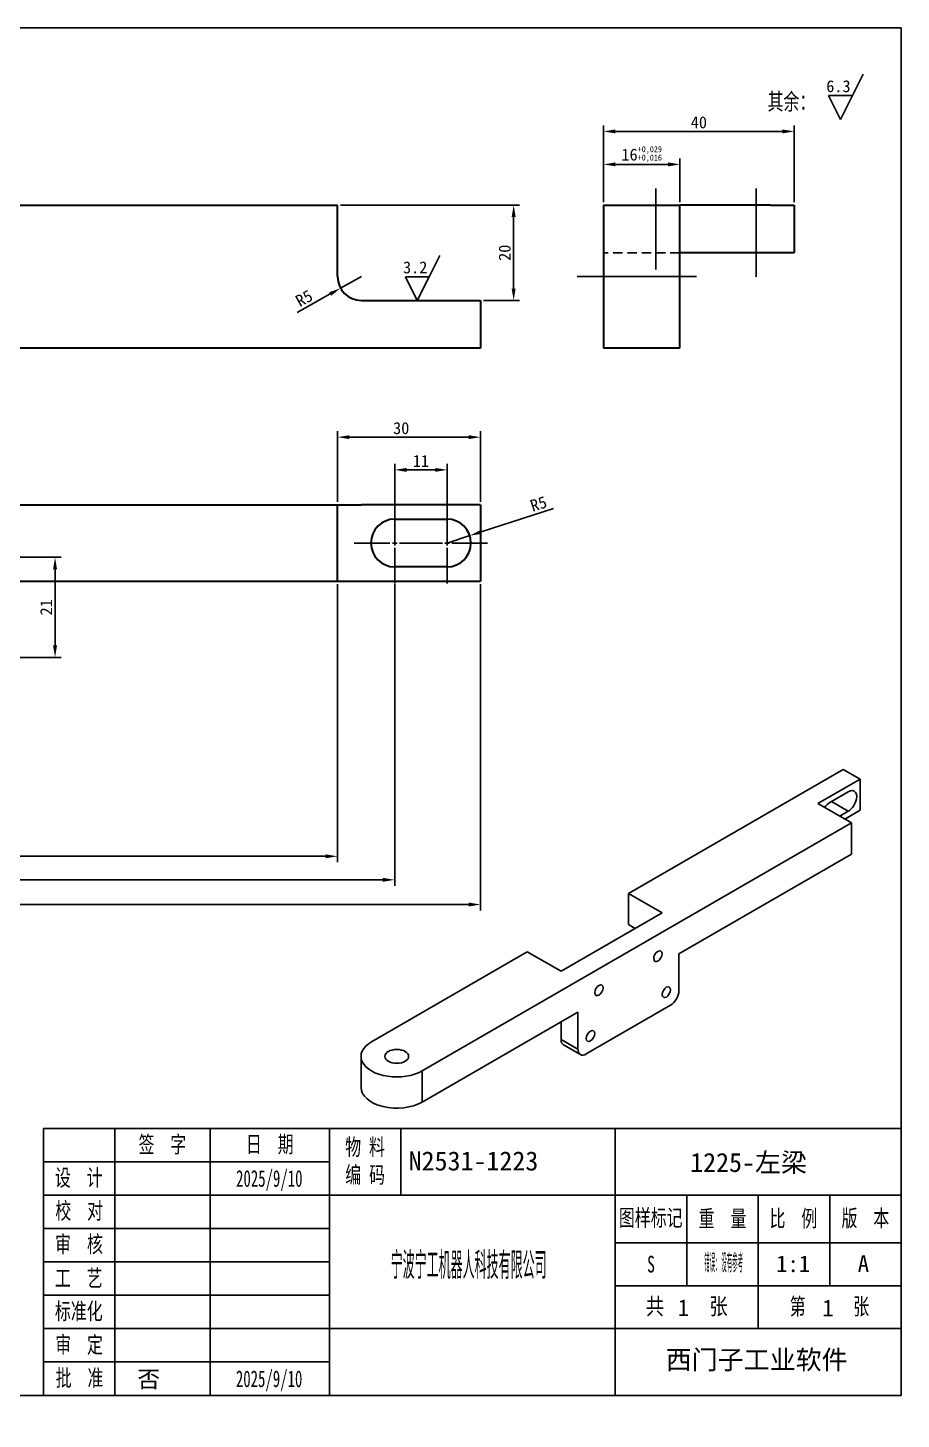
# Model space of a CAD drawing. Header units: millimetres. Extents: x 0 to 415, y 0 to 292.
# Drawn here: x 231.7 to 415, y 0 to 292 of the extents above; entities that cross this region are included whole.
import ezdxf
from ezdxf import colors
from ezdxf.entities.mleader import LeaderData, LeaderLine
from ezdxf.lldxf.tags import DXFTag
from ezdxf.math import Vec2, Vec3

# ---------------------------------------------------------------- set-up
doc = ezdxf.new("R2010")
doc.units = ezdxf.units.MM
doc.linetypes.add('JIS_02_2.0', pattern=[3, 2, -1])
for name, color, linetype in [('1225-左梁', 7, 'Continuous'), ('Default', 7, 'Continuous'), ('图框', 7, 'Continuous'), ('标注', 7, 'Continuous')]:
    doc.layers.add(name, color=color, linetype=linetype)
doc.styles.add('MtXpl_', font='SimSun.ttf')
doc.styles.add('SEACAD_Arial', font='arial.ttf', dxfattribs={"width": 0.8})
tags = doc.linetypes.add('CENTER2', pattern=[28.575, 19.05, -3.175, 3.175, -3.175]).pattern_tags.tags
tags[10:11] = [DXFTag(74, 4), DXFTag(75, 0), DXFTag(340, '0'), DXFTag(46, 0.0), DXFTag(50, 0.0), DXFTag(44, 0.0), DXFTag(45, 0.0)]
tags[8:9] = [DXFTag(74, 4), DXFTag(75, 0), DXFTag(340, '0'), DXFTag(46, 0.0), DXFTag(50, 0.0), DXFTag(44, 0.0), DXFTag(45, 0.0)]
tags[6:7] = [DXFTag(74, 4), DXFTag(75, 0), DXFTag(340, '0'), DXFTag(46, 0.0), DXFTag(50, 0.0), DXFTag(44, 0.0), DXFTag(45, 0.0)]
tags[4:5] = [DXFTag(74, 4), DXFTag(75, 0), DXFTag(340, '0'), DXFTag(46, 0.0), DXFTag(50, 0.0), DXFTag(44, 0.0), DXFTag(45, 0.0)]
doc.dimstyles.new('ISO-25', dxfattribs={"dimtxt": 2.5, "dimasz": 2.5, "dimexe": 1.25, "dimexo": 0.625, "dimtad": 1, "dimtxsty": 'Standard', "dimcen": 2.5, "dimadec": 0, "dimazin": 0, "dimtfac": 1, "dimtmove": 0, "dimatfit": 3, "dimfxl": 1, "dimarcsym": 0})

# ---------------------------------------------------------------- blocks, each defined once
blk = doc.blocks.new('SE1')
at = {"layer": '1225-左梁', "color": 7, "linetype": 'Continuous', "lineweight": 30}
for p, q in [((352.55, 219.53), (368.55, 219.53)), ((352.55, 219.53), (352.55, 189.53)), ((387.55, 219.53), (368.55, 219.53)), ((368.55, 189.53), (368.55, 219.53)), ((387.55, 219.53), (392.55, 219.53)), ((392.55, 219.53), (392.55, 209.53)), ((387.55, 209.53), (368.55, 209.53)), ((392.55, 209.53), (387.55, 209.53)), ((368.55, 189.53), (352.55, 189.53))]:
    blk.add_line(p, q, dxfattribs=at)
blk = doc.blocks.new('SE3')
at = {"layer": '1225-左梁', "color": 7, "linetype": 'Continuous'}
for p, q in [((208.65, 83.83), (163.57, 57.81)), ((212.19, 81.79), (203.35, 76.69)), ((208.65, 83.83), (212.19, 81.79)), ((212.19, 81.79), (212.19, 75.26)), ((205.82, 76.89), (209.71, 79.14)), ((203.35, 76.69), (210.42, 72.61)), ((206.18, 77.1), (209.71, 75.06)), ((209.71, 75.06), (207.95, 74.04)), ((209.01, 73.42), (212.19, 75.26)), ((120.26, 20.56), (210.42, 72.61)), ((210.42, 72.61), (210.42, 66.08)), ((174.18, 45.15), (210.42, 66.08)), ((170.65, 53.73), (163.57, 57.81)), ((163.57, 57.81), (163.57, 51.28)), ((170.65, 53.73), (149.43, 41.48)), ((163.57, 51.28), (164.99, 50.46)), ((142.36, 45.56), (109.66, 26.68)), ((142.36, 45.56), (149.43, 41.48)), ((174.18, 37.4), (174.18, 45.15)), ((120.26, 14.02), (152.97, 32.91)), ((152.97, 25.15), (152.97, 32.91)), ((154.74, 24.13), (172.41, 34.33)), ((149.43, 27.19), (149.43, 30.86)), ((149.43, 27.19), (152.97, 25.15)), ((107.46, 23.62), (107.46, 17.09)), ((149.95, 26.05), (153.49, 24)), ((120.26, 20.56), (120.26, 14.02))]:
    blk.add_line(p, q, dxfattribs=at)
for centre, major_axis, start_param, end_param in [((209.71, 77.1), (-1.25, -2.17), 0.785398, 3.926991), ((205.82, 74.85), (1.25, 2.17), 0.785398, 1.428899), ((172.41, 36.38), (-1.25, -2.17), 0.785398, 2.356194), ((114.96, 23.62), (7.5, 0), 2.356194, 5.497787), ((151.2, 28.21), (1.25, 2.17), 2.356194, 3.141593), ((154.74, 26.17), (1.25, 2.17), 2.356194, 3.926991), ((114.96, 17.09), (7.5, 0), 3.141593, 5.497787)]:
    blk.add_ellipse(centre, major_axis=major_axis, ratio=0.57735, start_param=start_param, end_param=end_param, dxfattribs=at)
for centre, major_axis in [((169.76, 44.64), (-0.62, -1.08)), ((157.39, 37.5), (-0.63, -1.08)), ((171.53, 37.09), (-0.62, -1.08)), ((155.62, 27.9), (-0.62, -1.08)), ((114.96, 23.62), (2.5, 0))]:
    blk.add_ellipse(centre, major_axis=major_axis, ratio=0.57735, dxfattribs=at)
blk = doc.blocks.new('_DOT')
at = {"color": 0}
blk.add_line((0, 0), (-1, 0), dxfattribs=at)
at = {"color": 0, "const_width": 0.333}
blk.add_lwpolyline([(-0.1665, 0, 1), (0.1665, 0, 1)], format="xyb", close=True, dxfattribs=at)
blk = doc.blocks.new('*D33')
at = {"color": 0, "lineweight": -2, "transparency": 16777216}
for p, q in [((352.55, 255.42), (352.55, 264.59)), ((355.05, 263.34), (366.05, 263.34)), ((368.55, 255.42), (368.55, 264.59))]:
    blk.add_line(p, q, dxfattribs=at)
at = {"color": 0, "transparency": 16777216}
for points in [[(355.05, 263.76), (355.05, 262.92), (352.55, 263.34)], [(366.05, 263.76), (366.05, 262.92), (368.55, 263.34)]]:
    blk.add_solid(points, dxfattribs=at)
at = {"layer": 'Defpoints', "color": 0, "transparency": 16777216}
for p in [(368.55, 263.34), (352.55, 254.79), (368.55, 254.79)]:
    blk.add_point(p, dxfattribs=at)
at = {"color": 0, "transparency": 16777216, "insert": (360.55, 265.63), "char_height": 2.5, "attachment_point": 5}
blk.add_mtext('16{\\H1.25;\\S+0,029^ +0,016;}', dxfattribs=at)
blk = doc.blocks.new('*D34')
at = {"color": 0, "lineweight": -2, "transparency": 16777216}
for p, q in [((352.55, 255.42), (352.55, 271.51)), ((355.05, 270.26), (390.05, 270.26)), ((392.55, 255.42), (392.55, 271.51))]:
    blk.add_line(p, q, dxfattribs=at)
at = {"color": 0, "transparency": 16777216}
for points in [[(355.05, 270.68), (355.05, 269.84), (352.55, 270.26)], [(390.05, 270.68), (390.05, 269.84), (392.55, 270.26)]]:
    blk.add_solid(points, dxfattribs=at)
at = {"layer": 'Defpoints', "color": 0, "transparency": 16777216}
for p in [(392.55, 270.26), (352.55, 254.79), (392.55, 254.79)]:
    blk.add_point(p, dxfattribs=at)
at = {"color": 0, "transparency": 16777216, "insert": (372.55, 272.14), "char_height": 2.5, "attachment_point": 5}
blk.add_mtext('40', dxfattribs=at)
blk = doc.blocks.new('*D35')
at = {"color": 0, "lineweight": -2, "transparency": 16777216}
for p, q in [((189.85, 180.88), (238.69, 180.88)), ((237.44, 162.38), (237.44, 178.38)), ((195.85, 159.88), (238.69, 159.88))]:
    blk.add_line(p, q, dxfattribs=at)
at = {"color": 0, "transparency": 16777216}
for points in [[(237.02, 178.38), (237.86, 178.38), (237.44, 180.88)], [(237.02, 162.38), (237.86, 162.38), (237.44, 159.88)]]:
    blk.add_solid(points, dxfattribs=at)
at = {"layer": 'Defpoints', "color": 0, "transparency": 16777216}
for p in [(189.22, 180.88), (237.44, 180.88), (195.22, 159.88)]:
    blk.add_point(p, dxfattribs=at)
at = {"color": 0, "transparency": 16777216, "insert": (235.57, 170.38), "char_height": 2.5, "attachment_point": 5, "rotation": 90}
blk.add_mtext('21', dxfattribs=at)
blk = doc.blocks.new('*D40')
at = {"color": 0, "lineweight": -2, "transparency": 16777216}
for p, q in [((31.72, 175.25), (31.72, 106.76)), ((326.72, 175.25), (326.72, 106.76)), ((34.22, 108.01), (324.22, 108.01))]:
    blk.add_line(p, q, dxfattribs=at)
at = {"color": 0, "transparency": 16777216}
for points in [[(34.22, 108.43), (34.22, 107.59), (31.72, 108.01)], [(324.22, 108.43), (324.22, 107.59), (326.72, 108.01)]]:
    blk.add_solid(points, dxfattribs=at)
at = {"layer": 'Defpoints', "color": 0, "transparency": 16777216}
for p in [(31.72, 175.88), (326.72, 175.88), (326.72, 108.01)]:
    blk.add_point(p, dxfattribs=at)
at = {"color": 0, "transparency": 16777216, "insert": (179.22, 109.89), "char_height": 2.5, "attachment_point": 5}
blk.add_mtext('295', dxfattribs=at)
blk = doc.blocks.new('*D42')
at = {"color": 0, "lineweight": -2, "transparency": 16777216}
for p, q in [((342.06, 191.15), (326.86, 186.2)), ((319.72, 183.88), (324.48, 185.43))]:
    blk.add_line(p, q, dxfattribs=at)
at = {"color": 0, "transparency": 16777216}
blk.add_solid([(326.73, 186.6), (326.99, 185.8), (324.48, 185.43)], dxfattribs=at)
at = {"layer": 'Defpoints', "color": 0, "transparency": 16777216}
for p in [(324.48, 185.43), (319.72, 183.88)]:
    blk.add_point(p, dxfattribs=at)
at = {"color": 0, "transparency": 16777216, "insert": (338.91, 192.09), "char_height": 2.5, "attachment_point": 5, "rotation": 18.0207}
blk.add_mtext('R5', dxfattribs=at)
blk = doc.blocks.new('*D43')
at = {"color": 0, "lineweight": -2, "transparency": 16777216}
for p, q in [((308.72, 184.5), (308.72, 200.48)), ((317.22, 199.23), (311.22, 199.23)), ((319.72, 184.5), (319.72, 200.48))]:
    blk.add_line(p, q, dxfattribs=at)
at = {"color": 0, "transparency": 16777216}
for points in [[(311.22, 199.64), (311.22, 198.81), (308.72, 199.23)], [(317.22, 199.64), (317.22, 198.81), (319.72, 199.23)]]:
    blk.add_solid(points, dxfattribs=at)
at = {"layer": 'Defpoints', "color": 0, "transparency": 16777216}
for p in [(308.72, 199.23), (308.72, 183.88), (319.72, 183.88)]:
    blk.add_point(p, dxfattribs=at)
at = {"color": 0, "transparency": 16777216, "insert": (314.22, 201.1), "char_height": 2.5, "attachment_point": 5}
blk.add_mtext('11', dxfattribs=at)
blk = doc.blocks.new('*D44')
at = {"color": 0, "lineweight": -2, "transparency": 16777216}
for p, q in [((297.35, 254.79), (334.93, 254.79)), ((333.68, 252.29), (333.68, 237.29)), ((327.35, 234.79), (334.93, 234.79))]:
    blk.add_line(p, q, dxfattribs=at)
at = {"color": 0, "transparency": 16777216}
for points in [[(333.26, 252.29), (334.1, 252.29), (333.68, 254.79)], [(333.26, 237.29), (334.1, 237.29), (333.68, 234.79)]]:
    blk.add_solid(points, dxfattribs=at)
at = {"layer": 'Defpoints', "color": 0, "transparency": 16777216}
for p in [(296.72, 254.79), (326.72, 234.79), (333.68, 234.79)]:
    blk.add_point(p, dxfattribs=at)
at = {"color": 0, "transparency": 16777216, "insert": (331.81, 244.79), "char_height": 2.5, "attachment_point": 5, "rotation": 90}
blk.add_mtext('20', dxfattribs=at)
blk = doc.blocks.new('*D46')
at = {"color": 0, "lineweight": -2, "transparency": 16777216}
for p, q in [((296.72, 192.5), (296.72, 207.34)), ((326.72, 192.5), (326.72, 207.34)), ((299.22, 206.09), (324.22, 206.09))]:
    blk.add_line(p, q, dxfattribs=at)
at = {"color": 0, "transparency": 16777216}
for points in [[(299.22, 206.51), (299.22, 205.68), (296.72, 206.09)], [(324.22, 206.51), (324.22, 205.68), (326.72, 206.09)]]:
    blk.add_solid(points, dxfattribs=at)
at = {"layer": 'Defpoints', "color": 0, "transparency": 16777216}
for p in [(326.72, 206.09), (296.72, 191.88), (326.72, 191.88)]:
    blk.add_point(p, dxfattribs=at)
at = {"color": 0, "lineweight": 20, "transparency": 16777216, "insert": (310.08, 207.97), "char_height": 2.5, "attachment_point": 5}
blk.add_mtext('30', dxfattribs=at)
blk = doc.blocks.new('*U47')
at = {"color": 0, "linetype": 'CENTER2', "transparency": 16777216}
for p, q in [((0, 1), (0, 8.5)), ((-8.5, 0), (-1, 0)), ((1, 0), (8.5, 0)), ((0, -8.5), (0, -1))]:
    blk.add_line(p, q, dxfattribs=at)
at = {"color": 0, "linetype": 'Continuous', "transparency": 16777216}
for p, q in [((-0.5, 0), (0.5, 0)), ((0, -0.5), (0, 0.5))]:
    blk.add_line(p, q, dxfattribs=at)
blk = doc.blocks.new('*U48')
at = {"color": 0, "linetype": 'CENTER2', "transparency": 16777216}
for p, q in [((0, 1), (0, 8.5)), ((-8.5, 0), (-1, 0)), ((1, 0), (8.5, 0)), ((0, -8.5), (0, -1))]:
    blk.add_line(p, q, dxfattribs=at)
at = {"color": 0, "linetype": 'Continuous', "transparency": 16777216}
for p, q in [((-0.5, 0), (0.5, 0)), ((0, -0.5), (0, 0.5))]:
    blk.add_line(p, q, dxfattribs=at)
blk = doc.blocks.new('*D54')
at = {"color": 0, "lineweight": -2, "transparency": 16777216}
for p, q in [((296.72, 175.25), (296.72, 116.88)), ((46.72, 171.14), (46.72, 116.88)), ((49.22, 118.13), (294.22, 118.13))]:
    blk.add_line(p, q, dxfattribs=at)
at = {"color": 0, "transparency": 16777216}
for points in [[(49.22, 118.54), (49.22, 117.71), (46.72, 118.13)], [(294.22, 118.54), (294.22, 117.71), (296.72, 118.13)]]:
    blk.add_solid(points, dxfattribs=at)
at = {"layer": 'Defpoints', "color": 0, "transparency": 16777216}
for p in [(296.72, 175.88), (46.72, 171.76), (296.72, 118.13)]:
    blk.add_point(p, dxfattribs=at)
at = {"color": 0, "transparency": 16777216, "insert": (171.72, 120), "char_height": 2.5, "attachment_point": 5}
blk.add_mtext('250', dxfattribs=at)
blk = doc.blocks.new('*D55')
at = {"color": 0, "lineweight": -2, "transparency": 16777216}
for p, q in [((308.72, 175.25), (308.72, 111.94)), ((46.72, 171.14), (46.72, 111.94)), ((49.22, 113.19), (306.22, 113.19))]:
    blk.add_line(p, q, dxfattribs=at)
at = {"color": 0, "transparency": 16777216}
for points in [[(49.22, 113.61), (49.22, 112.78), (46.72, 113.19)], [(306.22, 113.61), (306.22, 112.78), (308.72, 113.19)]]:
    blk.add_solid(points, dxfattribs=at)
at = {"layer": 'Defpoints', "color": 0, "transparency": 16777216}
for p in [(308.72, 175.88), (46.72, 171.76), (308.72, 113.19)]:
    blk.add_point(p, dxfattribs=at)
at = {"color": 0, "transparency": 16777216, "insert": (177.72, 115.07), "char_height": 2.5, "attachment_point": 5}
blk.add_mtext('262', dxfattribs=at)
blk = doc.blocks.new('*D57')
at = {"color": 0, "lineweight": -2, "transparency": 16777216}
for p, q in [((301.72, 239.79), (297.36, 237.36)), ((288.26, 232.29), (295.17, 236.14))]:
    blk.add_line(p, q, dxfattribs=at)
at = {"color": 0, "transparency": 16777216}
blk.add_solid([(294.97, 236.5), (295.38, 235.78), (297.36, 237.36)], dxfattribs=at)
at = {"layer": 'Defpoints', "color": 0, "transparency": 16777216}
for p in [(301.72, 239.79), (297.36, 237.36)]:
    blk.add_point(p, dxfattribs=at)
at = {"color": 0, "transparency": 16777216, "insert": (289.71, 235.24), "char_height": 2.5, "attachment_point": 5, "rotation": 29.1227}
blk.add_mtext('R5', dxfattribs=at)

msp = doc.modelspace()

# ---------------------------------------------------------------- linework, layer by layer
at = {"lineweight": 30}
for p, q in [((296.724, 239.791), (296.724, 254.791)), ((301.724, 234.791), (301.724, 234.791)), ((296.724, 175.88), (296.724, 191.88))]:
    msp.add_line(p, q, dxfattribs=at)
at = {"linetype": 'JIS_02_2.0'}
msp.add_line((368.546, 244.791), (352.546, 244.791), dxfattribs=at)
msp.add_line((301.724, 175.88), (296.724, 175.88))
at = {"lineweight": 30}
msp.add_arc((301.724, 239.791), 5, 180, 270, dxfattribs=at)
at = {"layer": '1225-左梁', "lineweight": 30}
for p, q in [((199.224, 254.791), (296.724, 254.791)), ((301.724, 234.791), (326.724, 234.791)), ((326.724, 234.791), (326.724, 224.791)), ((326.724, 224.791), (204.224, 224.791))]:
    msp.add_line(p, q, dxfattribs=at)
at = {"layer": '1225-左梁', "color": 7, "linetype": 'Continuous', "lineweight": 30}
for p, q in [((46.724, 191.88), (301.724, 191.88)), ((326.724, 191.88), (301.724, 191.88)), ((326.724, 191.88), (326.724, 175.88)), ((308.724, 188.88), (319.724, 188.88)), ((319.724, 178.88), (308.724, 178.88)), ((209.224, 175.88), (301.724, 175.88)), ((301.724, 175.88), (326.724, 175.88))]:
    msp.add_line(p, q, dxfattribs=at)
for centre, start, end in [((308.724, 183.88), 90, 270), ((319.724, 183.88), 270, 90)]:
    msp.add_arc(centre, 5, start, end, dxfattribs=at)
at = {"layer": 'Default', "color": 1, "linetype": 'CENTER2'}
for p, q in [((363.546, 258.291), (363.546, 241.291)), ((384.546, 258.291), (384.546, 239.768)), ((347.012, 239.791), (372.046, 239.791))]:
    msp.add_line(p, q, dxfattribs=at)
at = {"layer": 'Default', "color": 7, "linetype": 'Continuous'}
for p, q in [((384.546, 254.791), (363.546, 254.791)), ((392.546, 254.791), (384.546, 254.791)), ((250, 61), (250, 5)), ((270, 61), (270, 5)), ((310, 61), (310, 47)), ((235, 54), (295, 54)), ((235, 47), (415, 47)), ((385, 47.003), (385, 19)), ((235, 40), (295, 40)), ((355, 28.003), (415, 28.003))]:
    msp.add_line(p, q, dxfattribs=at)
at = {"layer": '图框', "color": 7, "linetype": 'Continuous'}
for p, q in [((25, 292), (415, 292)), ((415, 292), (415, 5)), ((415, 61), (235, 61)), ((235, 5), (235, 61)), ((295, 5), (295, 61)), ((355, 61), (355, 5)), ((235, 5), (235, 54)), ((355, 47), (415, 47)), ((370, 47.003), (370, 28.003)), ((400, 47.003), (400, 28.003)), ((355, 37), (415, 37)), ((235, 33), (295, 33)), ((235, 26), (295, 26)), ((235, 19), (415, 19)), ((235, 12), (295, 12)), ((415, 5), (25, 5))]:
    msp.add_line(p, q, dxfattribs=at)
at = {"layer": '标注', "color": 4}
for p, q in [((404.778, 277.786), (407.014, 282.258)), ((399.778, 277.786), (404.778, 277.786)), ((402.278, 272.786), (399.778, 277.786)), ((402.278, 272.786), (404.778, 277.786)), ((315.954, 239.76), (318.19, 244.232)), ((310.954, 239.76), (315.954, 239.76)), ((313.454, 234.76), (310.954, 239.76)), ((313.454, 234.76), (315.954, 239.76))]:
    msp.add_line(p, q, dxfattribs=at)

# ---------------------------------------------------------------- block references
at = {"color": 1, "linetype": 'CENTER2'}
for name, p in [('*U47', (308.724, 183.88)), ('*U48', (319.724, 183.88))]:
    msp.add_blockref(name, p, dxfattribs=at)
at = {"layer": 'Default', "lineweight": 30}
msp.add_blockref('SE1', (0, 35.263), dxfattribs=at)
at = {"layer": 'Default'}
msp.add_blockref('SE3', (194.186, 52.525), dxfattribs=at)

# ---------------------------------------------------------------- texts
at = {"layer": 'Default', "color": 4, "linetype": 'JIS_02_2.0', "style": 'MtXpl_', "width": 0.7}
msp.add_text('其余：', height=3.5, dxfattribs=at).set_placement((386.955, 274.784))
at = {"layer": '图框', "char_height": 3.5, "attachment_point": 5, "style": 'SEACAD_Arial'}
for s, insert, width in [('{\\f宋体|b0||i0||c0|p34;\\C7;\\H3.5;\\W0.7;签  字}', (259.965, 57.483), 19.96692), ('{\\f宋体|b0||i0||c0|p34;\\C7;\\H3.5;\\W0.7;日  期}', (282.498, 57.505), 25.04697), ('{\\f宋体|b0||i0||c0|p34;\\C7;\\H3.5;\\W0.7;物 料\\P}{\\f宋体|b0||i0||c0|p34;\\C7;\\H3.5;\\W0.7;编 码\\P}', (302.501, 54.027), 14.97053), ('{\\f宋体|b0||i0||c0|p34;\\C7;\\H3.5;\\W0.7;设  计}', (242.404, 50.493), 14.85119), ('{\\f宋体|b0||i0||c0|p34;\\C7;\\H3.5;\\W0.7;校  对}', (242.505, 43.562), 14.89547), ('{\\f宋体|b0||i0||c0|p34;\\C7;\\H3.5;\\W0.7;图样标记}', (362.443, 42.088), 14.83009), ('{\\f宋体|b0||i0||c0|p34;\\C7;\\H3.5;\\W0.7;重  量}', (377.504, 41.971), 14.90958), ('{\\f宋体|b0||i0||c0|p34;\\C7;\\H3.5;\\W0.7;比  例}', (392.387, 41.943), 14.95366), ('{\\f宋体|b0||i0||c0|p34;\\C7;\\H3.5;\\W0.7;版  本}', (407.496, 41.999), 15.0267), ('{\\f宋体|b0||i0||c0|p34;\\C7;\\H3.5;\\W0.7;审  核}', (242.466, 36.557), 14.97417), ('{\\f宋体|b0||i0||c0|p34;\\C7;\\H3.5;\\W0.7;S}', (362.499, 32.501), 14.99928), ('{\\f宋体|b0||i0||c0|p34;\\C7;\\H3.5;\\W0.7;工  艺}', (242.404, 29.474), 14.85119), ('{\\f宋体|b0||i0||c0|p34;\\C7;\\H3.5;\\W0.7;标准化}', (242.422, 22.476), 14.8165), ('{\\f宋体|b0||i0||c0|p34;\\C7;\\H3.5;\\W0.8;共     张}', (369.995, 23.503), 29.99971), ('{\\f宋体|b0||i0||c0|p34;\\C7;\\H3.5;\\W0.7;第      张}', (399.952, 23.47), 29.90382), ('{\\f宋体|b0||i0||c0|p34;\\C7;\\H3.5;\\W0.7;审  定}', (242.483, 15.442), 14.93948), ('{\\f宋体|b0||i0||c0|p34;\\C7;\\H3.5;\\W0.7;批  准}', (242.58, 8.472), 14.9364)]:
    msp.add_mtext(s, dxfattribs=dict(at, insert=insert, width=width))
at = {"layer": '图框', "insert": (384.684, 12.256), "char_height": 4, "width": 65.80738, "attachment_point": 5}
msp.add_mtext('{\\f宋体|b1||i0||c0|p34;\\C7;\\H4.;\\W1.;西门子工业软件}', dxfattribs=at)
at = {"layer": '标注', "color": 4}
for s, p in [('6.3', (399.281, 278.497)), ('3.2', (310.456, 240.471))]:
    msp.add_text(s, height=2.5, dxfattribs=at).set_placement(p)

# ---------------------------------------------------------------- dimensions: what is measured, and where the dimension line sits
at = {"color": 4}
for base, p1, p2, picture, middle in [((392.546, 270.261), (352.546, 254.791), (392.546, 254.791), '*D34', (372.546, 270.261)), ((326.724, 108.012), (31.724, 175.88), (326.724, 175.88), '*D40', (179.224, 108.012)), ((296.724, 118.126), (46.724, 171.762), (296.724, 175.88), '*D54', (171.724, 118.126)), ((308.724, 113.195), (46.724, 171.762), (308.724, 175.88), '*D55', (177.724, 113.195))]:
    dim = msp.add_linear_dim(base=base, p1=p1, p2=p2, dimstyle='ISO-25', dxfattribs=at)
    dim.commit()
    dim.dimension.update_dxf_attribs({"geometry": picture, "text_midpoint": middle, "dimtype": 160})
dim = msp.add_linear_dim(base=(368.546, 263.341), p1=(352.546, 254.791), p2=(368.546, 254.791), dimstyle='ISO-25', override={"dimgap": 0.625, "dimtol": 1, "dimlim": 0, "dimtp": 0.029, "dimtm": -0.016, "dimtfac": 0.5, "dimtdec": 3}, dxfattribs=at)
dim.commit()
dim.dimension.update_dxf_attribs({"geometry": '*D33', "text_midpoint": (360.546, 265.633)})
dim = msp.add_linear_dim(base=(333.681, 234.791), p1=(296.724, 254.791), p2=(326.724, 234.791), angle=90, dimstyle='ISO-25', dxfattribs=at)
dim.commit()
dim.dimension.update_dxf_attribs({"geometry": '*D44', "text_midpoint": (331.806, 244.791)})
dim = msp.add_radius_dim(center=(301.724, 239.791), mpoint=(297.356, 237.357), dimstyle='ISO-25', dxfattribs=at)
dim.commit()
dim.dimension.update_dxf_attribs({"geometry": '*D57', "text_midpoint": (289.71, 235.244)})
at = {"color": 4, "lineweight": 20}
dim = msp.add_linear_dim(base=(326.724, 206.092), p1=(296.724, 191.88), p2=(326.724, 191.88), dimstyle='ISO-25', dxfattribs=at)
dim.commit()
dim.dimension.update_dxf_attribs({"geometry": '*D46', "text_midpoint": (310.081, 206.092), "dimtype": 160})
at = {"color": 4}
dim = msp.add_linear_dim(base=(308.724, 199.225), p1=(319.724, 183.88), p2=(308.724, 183.88), dimstyle='ISO-25', dxfattribs=at)
dim.commit()
dim.dimension.update_dxf_attribs({"geometry": '*D43', "text_midpoint": (314.224, 201.1)})
dim = msp.add_radius_dim(center=(319.724, 183.88), mpoint=(324.479, 185.427), dimstyle='ISO-25', dxfattribs=at)
dim.commit()
dim.dimension.update_dxf_attribs({"geometry": '*D42', "text_midpoint": (339.486, 190.309), "dimtype": 164})
dim = msp.add_linear_dim(base=(237.441, 180.88), p1=(195.224, 159.88), p2=(189.224, 180.88), angle=90, dimstyle='ISO-25', override={"dimgap": 0.625, "dimtol": 0, "dimlim": 0, "dimtp": 0.05, "dimtm": 0.05}, dxfattribs=at)
dim.commit()
dim.dimension.update_dxf_attribs({"geometry": '*D35', "text_midpoint": (235.566, 170.38)})

# ---------------------------------------------------------------- leaders
at = {"layer": '图框', "color": 7, "linetype": 'Continuous'}
ml = msp.add_multileader_mtext('Standard', dxfattribs=at)
ml.set_content('{\\pxsm0.9;\\f宋体|b0||i0||c0|p34;\\W1.;1225-左梁\\P}', color=7)
ml.set_leader_properties()
ml.set_arrow_properties(name='DOT')
ml.build(insert=Vec2(0, 0))
ml.multileader.update_dxf_attribs({"leader_type": 0, "dogleg_length": 0})
ctx = ml.context
ctx.base_point, ctx.landing_gap_size = Vec3(368.561, 53.587), 1.4
ctx.text_align_type = 1
notes = []
notes.append((ctx, [(0, (0, 0, 0), (0, 0), (1, 0), 1, [])]))
ctx.mtext.insert, ctx.mtext.alignment = Vec3(382.973, 55.877), 2
ml = msp.add_multileader_mtext('Standard', dxfattribs=at)
ml.set_content('{\\pxsm0.9;\\f宋体|b0||i0||c0|p34;\\W1.;N2531-1223\\P}', color=7)
ml.set_leader_properties()
ml.set_arrow_properties(name='DOT')
ml.build(insert=Vec2(0, 0))
ml.multileader.update_dxf_attribs({"leader_type": 0, "dogleg_length": 0})
ctx = ml.context
ctx.base_point, ctx.landing_gap_size = Vec3(309.147, 54.198), 1.4
ctx.text_align_type = 1
notes.append((ctx, [(0, (0, 0, 0), (0, 0), (1, 0), 1, [])]))
ctx.mtext.insert, ctx.mtext.alignment = Vec3(325.247, 56.198), 2
ml = msp.add_multileader_mtext('Standard', dxfattribs=at)
ml.set_content('{\\pxsm0.9;\\f宋体|b0||i0||c0|p34;\\W0.6507936508;2025/9/10\\P}', color=7)
ml.set_leader_properties()
ml.set_arrow_properties(name='DOT')
ml.build(insert=Vec2(0, 0))
ml.multileader.update_dxf_attribs({"leader_type": 0, "dogleg_length": 0, "arrow_head_size": 3.5})
ctx = ml.context
ctx.base_point, ctx.char_height, ctx.arrow_head_size, ctx.landing_gap_size = Vec3(273.234, 50.329), 3.5, 3.5, 1.225
ctx.text_align_type = 1
notes.append((ctx, [(0, (0, 0, 0), (0, 0), (1, 0), 1, [])]))
ctx.mtext.insert, ctx.mtext.alignment = Vec3(282.397, 52.264), 2
ml = msp.add_multileader_mtext('Standard', dxfattribs=at)
ml.set_content('{\\pxsm0.9;\\f宋体|b0||i0||c0|p34;\\W0.369086814;宁波宁工机器人科技有限公司\\P}', color=7)
ml.set_leader_properties()
ml.set_arrow_properties(name='DOT')
ml.build(insert=Vec2(0, 0))
ml.multileader.update_dxf_attribs({"leader_type": 0, "dogleg_length": 0, "arrow_head_size": 5})
ctx = ml.context
ctx.base_point, ctx.char_height, ctx.arrow_head_size, ctx.landing_gap_size = Vec3(305.378, 32.091), 5, 5, 1.75
ctx.text_align_type = 1
notes.append((ctx, [(0, (0, 0, 0), (0, 0), (1, 0), 1, [])]))
ctx.mtext.insert, ctx.mtext.alignment = Vec3(324.232, 34.968), 2
ml = msp.add_multileader_mtext('Standard', dxfattribs=at)
ml.set_content('{\\pxsm0.9;\\f宋体|b0||i0||c0|p34;\\W0.231395911; 错误: 没有参考\\P}', color=7)
ml.set_leader_properties()
ml.set_arrow_properties(name='DOT')
ml.build(insert=Vec2(0, 0))
ml.multileader.update_dxf_attribs({"leader_type": 0, "dogleg_length": 0, "arrow_head_size": 3.5})
ctx = ml.context
ctx.base_point, ctx.char_height, ctx.arrow_head_size, ctx.landing_gap_size = Vec3(371.095, 32.672), 3.5, 3.5, 1.225
ctx.text_align_type = 1
notes.append((ctx, [(0, (0, 0, 0), (0, 0), (1, 0), 1, [])]))
ctx.mtext.insert, ctx.mtext.alignment = Vec3(377.416, 34.676), 2
ml = msp.add_multileader_mtext('Standard', dxfattribs=at)
ml.set_content('{\\pxsm0.9;\\f宋体|b0||i0||c0|p34;\\W1.;A\\P}', color=7)
ml.set_leader_properties()
ml.set_arrow_properties(name='DOT')
ml.build(insert=Vec2(0, 0))
ml.multileader.update_dxf_attribs({"leader_type": 0, "dogleg_length": 0, "arrow_head_size": 3.5})
ctx = ml.context
ctx.base_point, ctx.char_height, ctx.arrow_head_size, ctx.landing_gap_size = Vec3(403.89, 32.668), 3.5, 3.5, 1.225
ctx.text_align_type = 1
notes.append((ctx, [(0, (0, 0, 0), (0, 0), (1, 0), 1, [])]))
ctx.mtext.insert, ctx.mtext.alignment = Vec3(407.073, 34.418), 2
ml = msp.add_multileader_mtext('Standard', dxfattribs=at)
ml.set_content('{\\pxsm0.9;\\f宋体|b0||i0||c0|p34;\\W1.;1:1\\P}', color=7)
ml.set_leader_properties()
ml.set_arrow_properties(name='DOT')
ml.build(insert=Vec2(0, 0))
ml.multileader.update_dxf_attribs({"leader_type": 0, "dogleg_length": 0, "arrow_head_size": 3.5})
ctx = ml.context
ctx.base_point, ctx.char_height, ctx.arrow_head_size, ctx.landing_gap_size = Vec3(387.117, 32.614), 3.5, 3.5, 1.225
ctx.text_align_type = 1
notes.append((ctx, [(0, (0, 0, 0), (0, 0), (1, 0), 1, [])]))
ctx.mtext.insert, ctx.mtext.alignment = Vec3(392.332, 34.364), 2
ml = msp.add_multileader_mtext('Standard', dxfattribs=at)
ml.set_content('{\\pxsm0.9;\\f宋体|b0||i0||c0|p34;\\W1.;1\\P}', color=7)
ml.set_leader_properties()
ml.set_arrow_properties(name='DOT')
ml.build(insert=Vec2(0, 0))
ml.multileader.update_dxf_attribs({"leader_type": 0, "dogleg_length": 0, "arrow_head_size": 3.5})
ctx = ml.context
ctx.base_point, ctx.char_height, ctx.arrow_head_size, ctx.landing_gap_size = Vec3(367.073, 23.399), 3.5, 3.5, 1.225
ctx.text_align_type = 2
notes.append((ctx, [(0, (0, 0, 0), (0, 0), (1, 0), 1, [])]))
ctx.mtext.insert, ctx.mtext.alignment = Vec3(370.497, 25.149), 3
ml = msp.add_multileader_mtext('Standard', dxfattribs=at)
ml.set_content('{\\pxsm0.9;\\f宋体|b0||i0||c0|p34;\\W1.;1\\P}', color=7)
ml.set_leader_properties()
ml.set_arrow_properties(name='DOT')
ml.build(insert=Vec2(0, 0))
ml.multileader.update_dxf_attribs({"leader_type": 0, "dogleg_length": 0, "arrow_head_size": 3.5})
ctx = ml.context
ctx.base_point, ctx.char_height, ctx.arrow_head_size, ctx.landing_gap_size = Vec3(396.925, 23.326), 3.5, 3.5, 1.225
ctx.text_align_type = 1
notes.append((ctx, [(0, (0, 0, 0), (0, 0), (1, 0), 1, [])]))
ctx.mtext.insert, ctx.mtext.alignment = Vec3(399.637, 25.076), 2
ml = msp.add_multileader_mtext('Standard', dxfattribs=at)
ml.set_content('{\\pxsm0.9;\\f宋体|b0||i0||c0|p34;\\W0.6507936508;2025/9/10\\P}', color=7)
ml.set_leader_properties()
ml.set_arrow_properties(name='DOT')
ml.build(insert=Vec2(0, 0))
ml.multileader.update_dxf_attribs({"leader_type": 0, "dogleg_length": 0, "arrow_head_size": 3.5})
ctx = ml.context
ctx.base_point, ctx.char_height, ctx.arrow_head_size, ctx.landing_gap_size = Vec3(273.199, 8.289), 3.5, 3.5, 1.225
ctx.text_align_type = 1
notes.append((ctx, [(0, (0, 0, 0), (0, 0), (1, 0), 1, [])]))
ctx.mtext.insert, ctx.mtext.alignment = Vec3(282.361, 10.225), 2
ml = msp.add_multileader_mtext('Standard', dxfattribs=at)
ml.set_content('{\\pxsm0.9;\\f宋体|b0||i0||c0|p34;\\W1.;否\\P}', color=7)
ml.set_leader_properties()
ml.set_arrow_properties(name='DOT')
ml.build(insert=Vec2(0, 0))
ml.multileader.update_dxf_attribs({"leader_type": 0, "dogleg_length": 0, "arrow_head_size": 3.5})
ctx = ml.context
ctx.base_point, ctx.char_height, ctx.arrow_head_size, ctx.landing_gap_size = Vec3(252.954, 8.153), 3.5, 3.5, 1.225
ctx.text_align_type = 1
notes.append((ctx, [(0, (0, 0, 0), (0, 0), (1, 0), 1, [])]))
ctx.mtext.insert, ctx.mtext.alignment = Vec3(257.086, 10.148), 2
for ctx, leaders in notes:
    for number, flags, end, landing, length, lines in leaders:
        leader = LeaderData()
        leader.index, (leader.has_last_leader_line, leader.has_dogleg_vector, leader.attachment_direction) = number, flags
        leader.last_leader_point, leader.dogleg_vector, leader.dogleg_length = Vec3(end), Vec3(landing), length
        for number, points, colour, breaks in lines:
            line = LeaderLine()
            line.index, line.vertices, line.color, line.breaks = number, Vec3.list(points), colors.encode_raw_color(colour), breaks
            leader.lines.append(line)
        ctx.leaders.append(leader)

doc.saveas('drawing.dxf')
